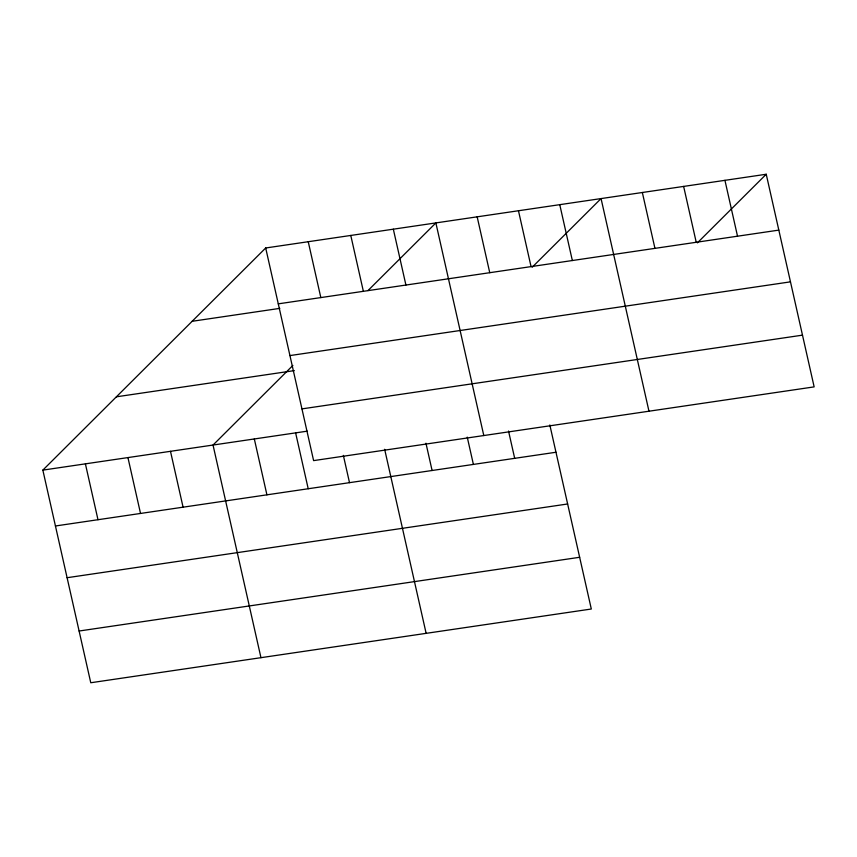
<?xml version="1.0" encoding="UTF-8"?>
<svg xmlns="http://www.w3.org/2000/svg" width="857" height="857" viewBox="0 0 857 857"><rect width="100%" height="100%" fill="white"/><g stroke="black" fill="none" stroke-linecap="round" stroke-linejoin="round"><path stroke-width="1.29" d="M549.83 424.965L591.309 609.016L90.767 682.75L42.85 470.118L265.691 247.984L766.233 174.25L814.15 386.882L313.608 460.616L265.691 247.984M292.88 365.446L213.029 445.051L260.957 657.683M367.996 290.577L435.87 222.916L483.798 435.549M532.229 267.191L601.057 198.578L648.974 411.21M697.405 242.852L766.233 174.25M278.279 303.849L778.82 230.115M192.15 321.289L279.821 308.37M289.934 355.58L790.475 281.846M116.391 396.812L294.315 370.61M301.953 408.885L802.495 335.151M42.85 470.118L307.235 431.167M55.437 525.984L555.979 452.25M67.103 577.714L567.634 503.98M79.112 631.02L579.653 557.286M724.936 180.334L737.523 236.2M683.64 186.419L696.227 242.285M642.343 192.493L654.941 248.359M559.76 204.662L572.347 260.528M518.464 210.747L531.051 266.613M477.167 216.832L489.754 272.697M508.533 431.05L514.682 458.334M467.247 437.134L473.396 464.419M393.331 229.183L405.918 285.049M425.95 443.219L432.099 470.504M350.781 235.45L363.368 291.316M384.654 449.304L426.133 633.344M308.241 241.717L320.829 297.583M343.357 455.378L349.506 482.662M295.622 432.881L308.209 488.747M254.325 438.966L266.923 494.832M170.489 451.318L183.077 507.183M127.939 457.584L140.527 513.45M85.4 463.851L97.987 519.717"/></g></svg>
